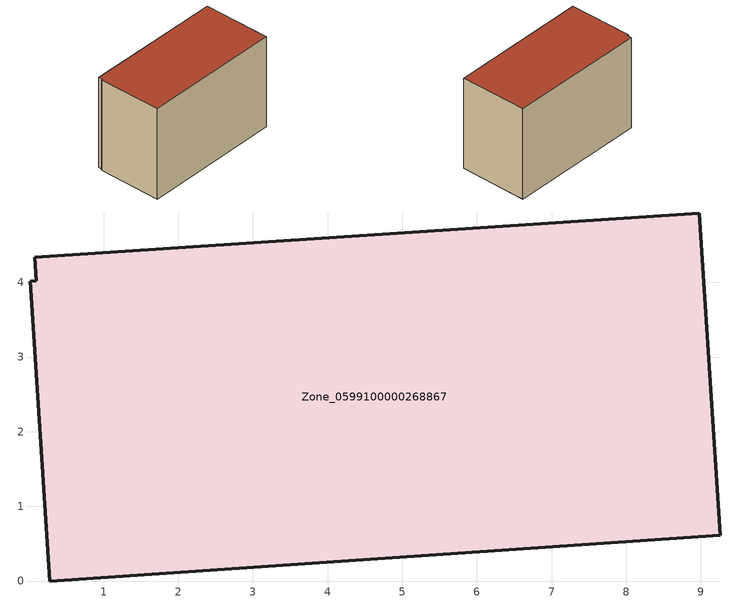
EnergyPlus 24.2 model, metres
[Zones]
Zone_0599100000268867
 floor ground (C_G): 0.08,4.33 8.98,4.93 9.26,0.61 0.28,0 0.02,4.01 0.1,4.02 z0
 wall outside (C_F): 9.26,0.61 8.98,4.93 0.08,4.33 0.1,4.02 0.02,4.01 0.28,0 9.26,0.61 z0:6.05
 roof outside (C_R): 8.98,4.93 0.08,4.33 0.1,4.02 0.02,4.01 0.28,0 9.26,0.61 z6.05
[BUILDING]
Pand.0599100000268867: North Axis=0; Terrain=City; Loads Convergence Tolerance Value=0.04; Temperature Convergence Tolerance Value=0.4; Solar Distribution=FullExterior; Maximum Number of Warmup Days=25; Minimum Number of Warmup Days=1
[Site:Location]
Rotterdam.The.Hague.AP_ZH_NLD Design_Conditions: Latitude=51.96; Longitude=4.45; Time Zone=1; Elevation=-4.5
[SITE:GROUNDTEMPERATURE:BUILDINGSURFACE]
18, 18, 18, 18, 18, 18, 18, 18, 18, 18, 18, 18
[MATERIAL] Thermal Absorptance=0.9; Solar Absorptance=0.7; Visible Absorptance=0.7
Name | Roughness | Thickness | Conductivity | Density | Specific Heat
G.TI.1946-1964 | MediumSmooth | 0.15 | 1 | 540 | 1210
F.TI.1946-1964 | Rough | 0.3 | 0.857143 | 1920 | 840
R.TI.1946-1964 | MediumRough | 0.2 | 0.277778 | 1500 | 1000
[CONSTRUCTION]
C_G: G.TI.1946-1964
C_F: F.TI.1946-1964
C_R: R.TI.1946-1964
[ZONE]
Zone_0599100000268867: Type=1; Multiplier=1; Ceiling Height=Autocalculate; Volume=Autocalculate; Floor Area=autocalculate; Part of Total Floor Area=Yes
[ZONEINFILTRATION:DESIGNFLOWRATE]
Infil_Zone_0599100000268867: Zone or ZoneList or Space or SpaceList=Zone_0599100000268867; Schedule=AlwaysOn; Design Flow Rate Calculation Method=Flow/Area; Flow Rate per Floor Area=0.003; Constant Term Coefficient=1; Temperature Term Coefficient=0; Velocity Term Coefficient=0; Velocity Squared Term Coefficient=0
[HVACTEMPLATE:ZONE:IDEALLOADSAIRSYSTEM]
Zone_0599100000268867: Maximum Heating Supply Air Temperature=50; Minimum Cooling Supply Air Temperature=13; Maximum Heating Supply Air Humidity Ratio=0.0156; Minimum Cooling Supply Air Humidity Ratio=0.0077; Heating Limit=NoLimit; Cooling Limit=NoLimit; Dehumidification Control Type=ConstantSensibleHeatRatio; Cooling Sensible Heat Ratio=0.7; Dehumidification Setpoint=60; Humidification Control Type=None; Humidification Setpoint=30; Outdoor Air Method=None; Outdoor Air Flow Rate per Person=0.00944; Outdoor Air Flow Rate per Zone Floor Area=0; Outdoor Air Flow Rate per Zone=0; Demand Controlled Ventilation Type=None; Outdoor Air Economizer Type=NoEconomizer; Heat Recovery Type=None; Sensible Heat Recovery Effectiveness=0.7; Latent Heat Recovery Effectiveness=0.65
[ZONECONTROL:THERMOSTAT]
ThermostatControl_Zone_0599100000268867: Zone or ZoneList=Zone_0599100000268867; Control Type Schedule=DualSetpointControlType; Control 1=Thermostat_Zone_0599100000268867; Temperature Difference Between Cutout And Setpoint=0
[THERMOSTATSETPOINT:DUALSETPOINT]
Thermostat_Zone_0599100000268867: Heating Setpoint Temperature Schedule=HeatingSetpoint_Zone_0599100000268867; Cooling Setpoint Temperature Schedule=CoolingSetpoint_Zone_0599100000268867
[SCHEDULE:COMPACT]
HeatingSetpoint_Zone_0599100000268867: Through: 12/31, For: AllDays, Until: 24:00, 21
CoolingSetpoint_Zone_0599100000268867: Through: 12/31, For: AllDays, Until: 24:00, 24
DualSetpointControlType: Through: 12/31, For: AllDays, Until: 24:00, 4
AlwaysOn: Through: 12/31, For: AllDays, Until: 24:00, 1
